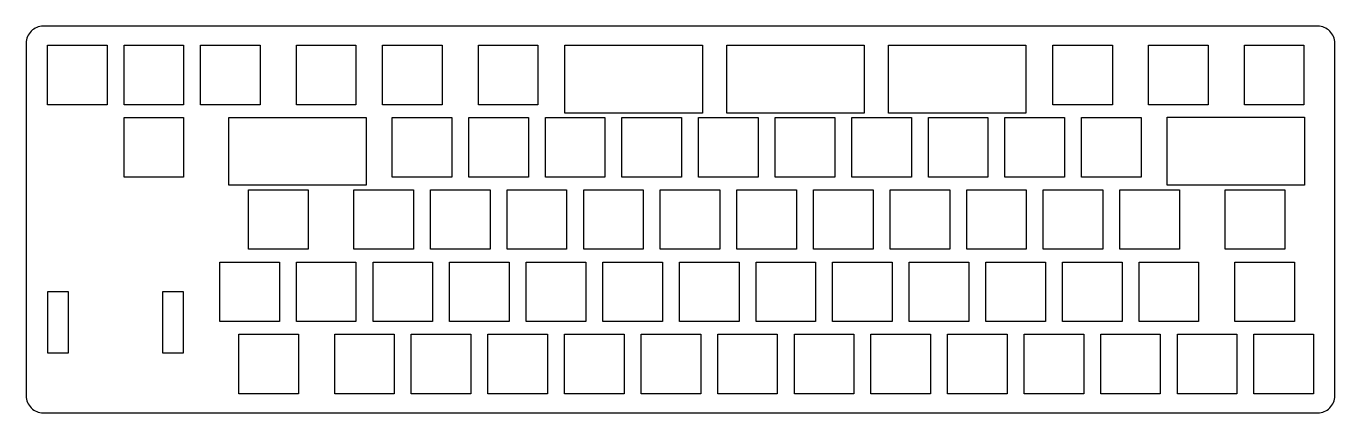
# Model space of a CAD drawing. Header units: millimetres. Extents: x -310 to -2, y 2 to 93.
import ezdxf

# ---------------------------------------------------------------- set-up
doc = ezdxf.new("R2010")
doc.units = ezdxf.units.MM
doc.layers.get('0').update_dxf_attribs({"linetype": 'CONTINUOUS'})

msp = doc.modelspace()

# ---------------------------------------------------------------- linework, layer by layer
msp.add_lwpolyline([(-2.02, 88.54, 0.414214), (-6.02, 92.54), (-305.52, 92.54, 0.414214), (-309.52, 88.54), (-309.52, 5.54, 0.414214), (-305.52, 1.54), (-6.02, 1.54, 0.414214), (-2.02, 5.54)], format="xyb", close=True)
for points in [[(-290.52, 74.04), (-304.52, 74.04), (-304.52, 88.04), (-290.52, 88.04)], [(-272.52, 88.04), (-272.52, 74.04), (-286.52, 74.04), (-286.52, 88.04)], [(-254.52, 88.04), (-254.52, 74.04), (-268.52, 74.04), (-268.52, 88.04)], [(-232.02, 88.04), (-232.02, 74.04), (-246.02, 74.04), (-246.02, 88.04)], [(-211.77, 88.04), (-211.77, 74.04), (-225.77, 74.04), (-225.77, 88.04)], [(-189.27, 74.04), (-203.27, 74.04), (-203.27, 88.04), (-189.27, 88.04)], [(-182.92, 88.04), (-150.62, 88.04), (-150.62, 72.09), (-182.92, 72.09)], [(-144.92, 88.04), (-112.62, 88.04), (-112.62, 72.09), (-144.92, 72.09)], [(-106.92, 88.04), (-74.62, 88.04), (-74.62, 72.09), (-106.92, 72.09)], [(-54.27, 88.04), (-54.27, 74.04), (-68.27, 74.04), (-68.27, 88.04)], [(-45.77, 74.04), (-45.77, 88.04), (-31.77, 88.04), (-31.77, 74.04)], [(-23.27, 74.04), (-23.27, 88.04), (-9.27, 88.04), (-9.27, 74.04)], [(-272.52, 57.04), (-286.52, 57.04), (-286.52, 71.04), (-272.52, 71.04)], [(-261.92, 71.04), (-229.62, 71.04), (-229.62, 55.09), (-261.92, 55.09)], [(-223.52, 71.04), (-209.52, 71.04), (-209.52, 57.04), (-223.52, 57.04)], [(-191.52, 71.04), (-191.52, 57.04), (-205.52, 57.04), (-205.52, 71.04)], [(-173.52, 71.04), (-173.52, 57.04), (-187.52, 57.04), (-187.52, 71.04)], [(-155.52, 71.04), (-155.52, 57.04), (-169.52, 57.04), (-169.52, 71.04)], [(-137.52, 57.04), (-151.52, 57.04), (-151.52, 71.04), (-137.52, 71.04)], [(-119.52, 57.04), (-133.52, 57.04), (-133.52, 71.04), (-119.52, 71.04)], [(-101.52, 57.04), (-115.52, 57.04), (-115.52, 71.04), (-101.52, 71.04)], [(-83.52, 71.04), (-83.52, 57.04), (-97.52, 57.04), (-97.52, 71.04)], [(-65.52, 71.04), (-65.52, 57.04), (-79.52, 57.04), (-79.52, 71.04)], [(-47.52, 71.04), (-47.52, 57.04), (-61.52, 57.04), (-61.52, 71.04)], [(-41.42, 71.13), (-9.12, 71.13), (-9.12, 55.09), (-41.42, 55.09)], [(-257.27, 54.04), (-243.27, 54.04), (-243.27, 40.04), (-257.27, 40.04)], [(-232.52, 54.04), (-218.52, 54.04), (-218.52, 40.04), (-232.52, 40.04)], [(-200.52, 54.04), (-200.52, 40.04), (-214.52, 40.04), (-214.52, 54.04)], [(-196.52, 40.04), (-196.52, 54.04), (-182.52, 54.04), (-182.52, 40.04)], [(-164.52, 40.04), (-178.52, 40.04), (-178.52, 54.04), (-164.52, 54.04)], [(-160.52, 54.04), (-146.52, 54.04), (-146.52, 40.04), (-160.52, 40.04)], [(-142.52, 54.04), (-128.52, 54.04), (-128.52, 40.04), (-142.52, 40.04)], [(-110.52, 40.04), (-124.52, 40.04), (-124.52, 54.04), (-110.52, 54.04)], [(-106.52, 40.04), (-106.52, 54.04), (-92.52, 54.04), (-92.52, 40.04)], [(-74.52, 40.04), (-88.52, 40.04), (-88.52, 54.04), (-74.52, 54.04)], [(-56.52, 54.04), (-56.52, 40.04), (-70.52, 40.04), (-70.52, 54.04)], [(-38.52, 40.04), (-52.52, 40.04), (-52.52, 54.04), (-38.52, 54.04)], [(-13.77, 40.04), (-27.77, 40.04), (-27.77, 54.04), (-13.77, 54.04)], [(-250.02, 23.04), (-264.02, 23.04), (-264.02, 37.04), (-250.02, 37.04)], [(-246.02, 23.04), (-246.02, 37.04), (-232.02, 37.04), (-232.02, 23.04)], [(-228.02, 37.04), (-214.02, 37.04), (-214.02, 23.04), (-228.02, 23.04)], [(-196.02, 23.04), (-210.02, 23.04), (-210.02, 37.04), (-196.02, 37.04)], [(-192.02, 37.04), (-178.02, 37.04), (-178.02, 23.04), (-192.02, 23.04)], [(-160.02, 23.04), (-174.02, 23.04), (-174.02, 37.04), (-160.02, 37.04)], [(-156.02, 37.04), (-142.02, 37.04), (-142.02, 23.04), (-156.02, 23.04)], [(-138.02, 37.04), (-124.02, 37.04), (-124.02, 23.04), (-138.02, 23.04)], [(-120.02, 23.04), (-120.02, 37.04), (-106.02, 37.04), (-106.02, 23.04)], [(-102.02, 23.04), (-102.02, 37.04), (-88.02, 37.04), (-88.02, 23.04)], [(-70.02, 37.04), (-70.02, 23.04), (-84.02, 23.04), (-84.02, 37.04)], [(-66.02, 23.04), (-66.02, 37.04), (-52.02, 37.04), (-52.02, 23.04)], [(-34.02, 23.04), (-48.02, 23.04), (-48.02, 37.04), (-34.02, 37.04)], [(-11.52, 37.04), (-11.52, 23.04), (-25.52, 23.04), (-25.52, 37.04)], [(-299.65, 30.09), (-299.65, 15.59), (-304.4, 15.59), (-304.4, 30.09)], [(-272.64, 15.59), (-277.39, 15.59), (-277.39, 30.09), (-272.64, 30.09)], [(-245.52, 6.04), (-259.52, 6.04), (-259.52, 20.04), (-245.52, 20.04)], [(-237.02, 6.04), (-237.02, 20.04), (-223.02, 20.04), (-223.02, 6.04)], [(-205.02, 20.04), (-205.02, 6.04), (-219.02, 6.04), (-219.02, 20.04)], [(-201.02, 20.04), (-187.02, 20.04), (-187.02, 6.04), (-201.02, 6.04)], [(-183.02, 20.04), (-169.02, 20.04), (-169.02, 6.04), (-183.02, 6.04)], [(-151.02, 20.04), (-151.02, 6.04), (-165.02, 6.04), (-165.02, 20.04)], [(-133.02, 6.04), (-147.02, 6.04), (-147.02, 20.04), (-133.02, 20.04)], [(-115.02, 6.04), (-129.02, 6.04), (-129.02, 20.04), (-115.02, 20.04)], [(-111.02, 6.04), (-111.02, 20.04), (-97.02, 20.04), (-97.02, 6.04)], [(-79.02, 20.04), (-79.02, 6.04), (-93.02, 6.04), (-93.02, 20.04)], [(-75.02, 20.04), (-61.02, 20.04), (-61.02, 6.04), (-75.02, 6.04)], [(-57.02, 20.04), (-43.02, 20.04), (-43.02, 6.04), (-57.02, 6.04)], [(-39.02, 20.04), (-25.02, 20.04), (-25.02, 6.04), (-39.02, 6.04)], [(-21.02, 20.04), (-7.02, 20.04), (-7.02, 6.04), (-21.02, 6.04)]]:
    msp.add_lwpolyline(points, close=True)

doc.saveas('drawing.dxf')
